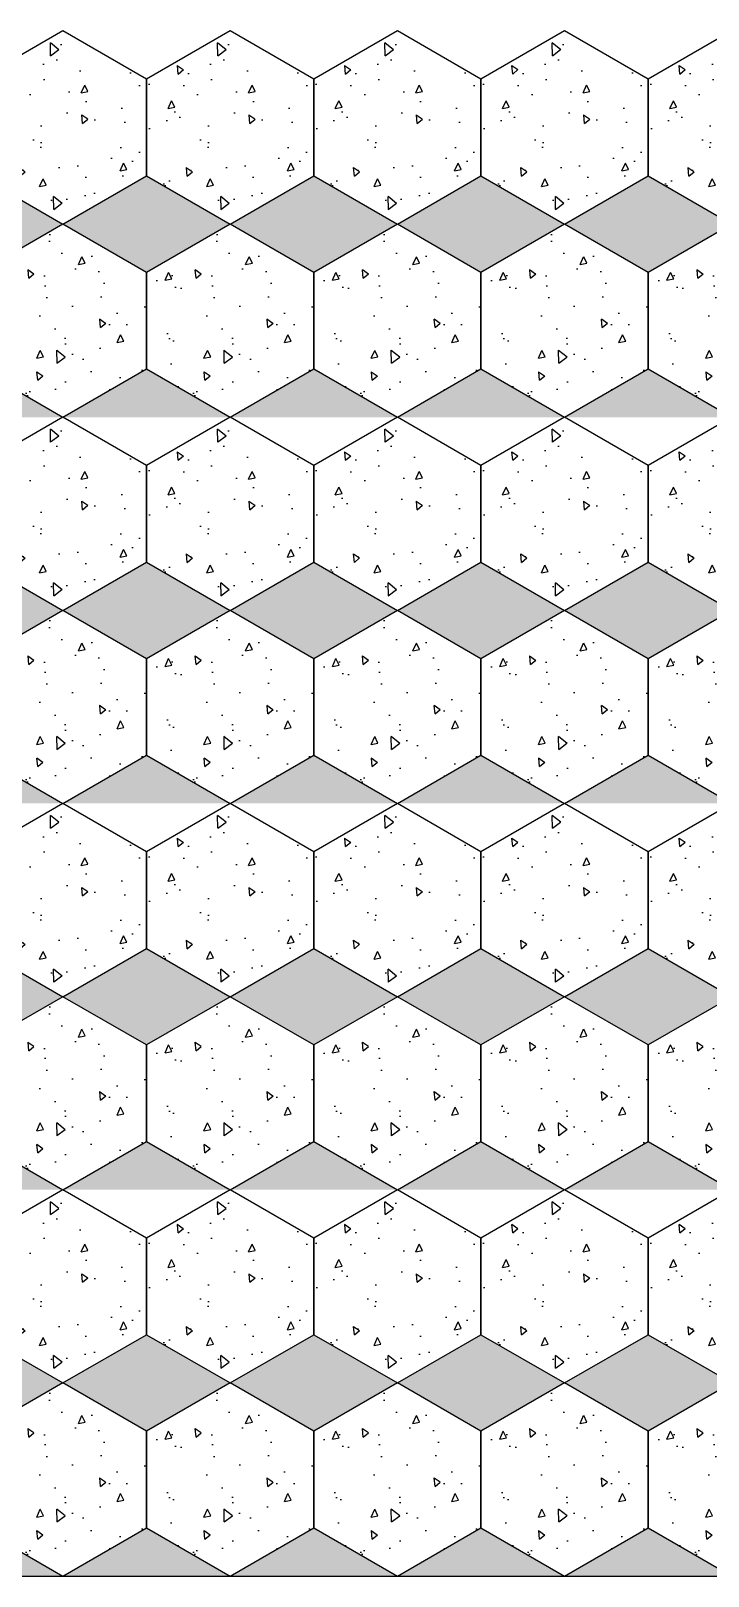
# Model space of a CAD drawing. Header units: millimetres. Extents: x 86441 to 190201, y 16532 to 98188.
# Drawn here: x 89088 to 89844, y 91380 to 93103 of the extents above; entities that cross this region are included whole.
import ezdxf

# ---------------------------------------------------------------- set-up
doc = ezdxf.new("R2010")
doc.units = ezdxf.units.MM
doc.header["$LTSCALE"] = 0.1

msp = doc.modelspace()

# ---------------------------------------------------------------- hatches: boundary and pattern name
at = {"true_color": 0xa19859, "transparency": 33554687}
h = msp.add_hatch(dxfattribs=at)
h.set_pattern_fill('AR-CONC', color=55, scale=0.5, angle=45)
h.set_pattern_definition([(95, (746.27, 73824.57), (70.047325, 58.77669), [9.525, -104.775]), (40, (746.27, 73824.57), (-80.00923, 55.08836), [7.62, -83.82029]), (145.45144, (752.11, 73829.47), (-9.9619, 113.86505), [8.095, -89.04512]), (91.1842, (728.31, 73842.53), (110.70512, 80.9767), [14.2875, -157.1625]), (141.63556, (737.54, 73849.28), (-3.5433, 171.41338), [12.14251, -133.5678]), (36.18415, (728.31, 73842.53), (-3.5433, 171.41338), [11.42998, -125.72987]), (66, (741.78, 73847.024), (89.75999, 17.447575), [9.525, -104.775]), (11, (741.78, 73847.02), (-43.26996, 86.9706), [7.62, -83.82]), (116.45145, (749.26, 73848.48), (46.49003, 104.41817), [8.095, -89.04497]), (82.5, (746.27, 73824.574), (-28.802735, 30.986707), [0, -82.804, 0, -85.09, 0, -84.1375]), (52.5, (746.27, 73824.574), (-11.794864, 59.0435), [0, -48.514, 0, -80.899, 0, -32.0675]), (12.5, (726.244, 73804.548), (49.963932, 45.913098), [0, -31.75, 0, -99.06, 0, -131.445]), (2.5, (717.264, 73795.57), (43.381952, 61.361196), [0, -41.275, 0, -65.786, 0, -93.345])])
h.paths.add_polyline_path([(89030.4, 92726), (89123.7, 92672.1), (89217, 92726), (89217, 92833.7), (89123.7, 92887.6), (89030.4, 92833.7)])
h.paths.add_polyline_path([(89123.7, 92887.6), (89217, 92941.4), (89217, 93049.1), (89123.7, 93103), (89030.4, 93049.1), (89030.4, 92941.4)])
h = msp.add_hatch(dxfattribs=at)
h.set_pattern_fill('AR-CONC', color=55, scale=0.5, angle=45)
h.set_pattern_definition([(95, (932.84, 73824.57), (70.047325, 58.77669), [9.525, -104.775]), (40, (932.84, 73824.57), (-80.00923, 55.08836), [7.62, -83.82029]), (145.45144, (938.675, 73829.47), (-9.9619, 113.86505), [8.095, -89.04512]), (91.1842, (914.88, 73842.53), (110.70512, 80.9767), [14.2875, -157.1625]), (141.63556, (924.1, 73849.28), (-3.5433, 171.41338), [12.14251, -133.5678]), (36.18415, (914.88, 73842.53), (-3.5433, 171.41338), [11.42998, -125.72987]), (66, (928.35, 73847.024), (89.75999, 17.447575), [9.525, -104.775]), (11, (928.35, 73847.02), (-43.26996, 86.9706), [7.62, -83.82]), (116.45145, (935.83, 73848.48), (46.49003, 104.41817), [8.095, -89.04497]), (82.5, (932.838, 73824.574), (-28.802735, 30.986707), [0, -82.804, 0, -85.09, 0, -84.1375]), (52.5, (932.84, 73824.574), (-11.794864, 59.0435), [0, -48.514, 0, -80.899, 0, -32.0675]), (12.5, (912.812, 73804.548), (49.963932, 45.913098), [0, -31.75, 0, -99.06, 0, -131.445]), (2.5, (903.83, 73795.57), (43.381952, 61.361196), [0, -41.275, 0, -65.786, 0, -93.345])])
h.paths.add_polyline_path([(89217, 92726), (89310.3, 92672.1), (89403.6, 92726), (89403.6, 92833.7), (89310.3, 92887.6), (89217, 92833.7)])
h.paths.add_polyline_path([(89217, 92941.4), (89310.3, 92887.6), (89403.6, 92941.4), (89403.6, 93049.1), (89310.3, 93103), (89217, 93049.1)])
h = msp.add_hatch(dxfattribs=at)
h.set_pattern_fill('AR-CONC', color=55, scale=0.5, angle=45)
h.set_pattern_definition([(95, (1119.405, 73824.57), (70.047325, 58.77669), [9.525, -104.775]), (40, (1119.41, 73824.57), (-80.00923, 55.08836), [7.62, -83.82029]), (145.45144, (1125.24, 73829.47), (-9.9619, 113.86505), [8.095, -89.04512]), (91.1842, (1101.44, 73842.53), (110.70512, 80.9767), [14.2875, -157.1625]), (141.63556, (1110.67, 73849.28), (-3.5433, 171.41338), [12.14251, -133.5678]), (36.18415, (1101.44, 73842.53), (-3.5433, 171.41338), [11.42998, -125.72987]), (66, (1114.915, 73847.024), (89.75999, 17.447575), [9.525, -104.775]), (11, (1114.915, 73847.02), (-43.26996, 86.9706), [7.62, -83.82]), (116.45145, (1122.395, 73848.48), (46.49003, 104.41817), [8.095, -89.04497]), (82.5, (1119.405, 73824.574), (-28.802735, 30.986707), [0, -82.804, 0, -85.09, 0, -84.1375]), (52.5, (1119.405, 73824.574), (-11.794864, 59.0435), [0, -48.514, 0, -80.899, 0, -32.0675]), (12.5, (1099.38, 73804.548), (49.963932, 45.913098), [0, -31.75, 0, -99.06, 0, -131.445]), (2.5, (1090.4, 73795.57), (43.381952, 61.361196), [0, -41.275, 0, -65.786, 0, -93.345])])
h.paths.add_polyline_path([(89403.6, 92726), (89496.9, 92672.1), (89590.1, 92726), (89590.1, 92833.7), (89496.9, 92887.6), (89403.6, 92833.7)])
h.paths.add_polyline_path([(89496.9, 92887.6), (89590.1, 92941.4), (89590.1, 93049.1), (89496.9, 93103), (89403.6, 93049.1), (89403.6, 92941.4)])
h = msp.add_hatch(dxfattribs=at)
h.set_pattern_fill('AR-CONC', color=55, scale=0.5, angle=45)
h.set_pattern_definition([(95, (1305.97, 73824.57), (70.047325, 58.77669), [9.525, -104.775]), (40, (1305.97, 73824.57), (-80.00923, 55.08836), [7.62, -83.82029]), (145.45144, (1311.81, 73829.47), (-9.9619, 113.86505), [8.095, -89.04512]), (91.1842, (1288.01, 73842.53), (110.70512, 80.9767), [14.2875, -157.1625]), (141.63556, (1297.24, 73849.28), (-3.5433, 171.41338), [12.14251, -133.5678]), (36.18415, (1288.01, 73842.53), (-3.5433, 171.41338), [11.42998, -125.72987]), (66, (1301.48, 73847.024), (89.75999, 17.447575), [9.525, -104.775]), (11, (1301.48, 73847.02), (-43.26996, 86.9706), [7.62, -83.82]), (116.45145, (1308.96, 73848.48), (46.49003, 104.41817), [8.095, -89.04497]), (82.5, (1305.973, 73824.574), (-28.802735, 30.986707), [0, -82.804, 0, -85.09, 0, -84.1375]), (52.5, (1305.973, 73824.574), (-11.794864, 59.0435), [0, -48.514, 0, -80.899, 0, -32.0675]), (12.5, (1285.947, 73804.548), (49.963932, 45.913098), [0, -31.75, 0, -99.06, 0, -131.445]), (2.5, (1276.967, 73795.57), (43.381952, 61.361196), [0, -41.275, 0, -65.786, 0, -93.345])])
h.paths.add_polyline_path([(89590.1, 92726), (89683.4, 92672.1), (89776.7, 92726), (89776.7, 92833.7), (89683.4, 92887.6), (89590.1, 92833.7)])
h.paths.add_polyline_path([(89590.1, 92941.4), (89683.4, 92887.6), (89776.7, 92941.4), (89776.7, 93049.1), (89683.4, 93103), (89590.1, 93049.1)])
h = msp.add_hatch(dxfattribs=at)
h.set_pattern_fill('AR-CONC', color=55, scale=0.5, angle=45)
h.set_pattern_definition([(95, (1492.54, 73824.57), (70.047325, 58.77669), [9.525, -104.775]), (40, (1492.54, 73824.57), (-80.00923, 55.08836), [7.62, -83.82029]), (145.45144, (1498.38, 73829.47), (-9.9619, 113.86505), [8.095, -89.04512]), (91.1842, (1474.58, 73842.53), (110.70512, 80.9767), [14.2875, -157.1625]), (141.63556, (1483.8, 73849.28), (-3.5433, 171.41338), [12.14251, -133.5678]), (36.18415, (1474.58, 73842.53), (-3.5433, 171.41338), [11.42998, -125.72987]), (66, (1488.05, 73847.024), (89.75999, 17.447575), [9.525, -104.775]), (11, (1488.05, 73847.02), (-43.26996, 86.9706), [7.62, -83.82]), (116.45145, (1495.53, 73848.48), (46.49003, 104.41817), [8.095, -89.04497]), (82.5, (1492.54, 73824.574), (-28.802735, 30.986707), [0, -82.804, 0, -85.09, 0, -84.1375]), (52.5, (1492.54, 73824.574), (-11.794864, 59.0435), [0, -48.514, 0, -80.899, 0, -32.0675]), (12.5, (1472.514, 73804.548), (49.963932, 45.913098), [0, -31.75, 0, -99.06, 0, -131.445]), (2.5, (1463.534, 73795.57), (43.381952, 61.361196), [0, -41.275, 0, -65.786, 0, -93.345])])
h.paths.add_polyline_path([(89776.7, 92726), (89870, 92672.1), (89963.3, 92726), (89963.3, 92833.7), (89870, 92887.6), (89776.7, 92833.7)])
h.paths.add_polyline_path([(89870, 92887.6), (89963.3, 92941.4), (89963.3, 93049.1), (89870, 93103), (89776.7, 93049.1), (89776.7, 92941.4)])
at = {"true_color": 0xffffff, "transparency": 33554687}
h = msp.add_hatch(color=7, dxfattribs=at)
h.dxf.hatch_style = 1
h.set_gradient(color1=(114, 89, 52), color2=(161, 152, 89))
h.paths.add_polyline_path([(89030.4, 92941.4), (88937.2, 92887.6), (89030.4, 92833.7), (89123.7, 92887.6)])
h.paths.add_polyline_path([(89030.4, 92726), (88937.2, 92672.1), (89123.7, 92672.1)])
h = msp.add_hatch(color=7, dxfattribs=at)
h.dxf.hatch_style = 1
h.set_gradient(color1=(114, 89, 52), color2=(161, 152, 89))
h.paths.add_polyline_path([(89310.3, 92887.6), (89217, 92941.4), (89123.7, 92887.6), (89217, 92833.7)])
h.paths.add_polyline_path([(89217, 92726), (89123.7, 92672.1), (89310.3, 92672.1)])
h = msp.add_hatch(color=7, dxfattribs=at)
h.dxf.hatch_style = 1
h.set_gradient(color1=(114, 89, 52), color2=(161, 152, 89))
h.paths.add_polyline_path([(89403.6, 92941.4), (89310.3, 92887.6), (89403.6, 92833.7), (89496.9, 92887.6)])
h.paths.add_polyline_path([(89403.6, 92726), (89310.3, 92672.1), (89496.9, 92672.1)])
h = msp.add_hatch(color=7, dxfattribs=at)
h.dxf.hatch_style = 1
h.set_gradient(color1=(114, 89, 52), color2=(161, 152, 89))
h.paths.add_polyline_path([(89683.4, 92887.6), (89590.1, 92941.4), (89496.9, 92887.6), (89590.1, 92833.7)])
h.paths.add_polyline_path([(89590.1, 92726), (89496.9, 92672.1), (89683.4, 92672.1)])
h = msp.add_hatch(color=7, dxfattribs=at)
h.dxf.hatch_style = 1
h.set_gradient(color1=(114, 89, 52), color2=(161, 152, 89))
h.paths.add_polyline_path([(89776.7, 92941.4), (89683.4, 92887.6), (89776.7, 92833.7), (89870, 92887.6)])
h.paths.add_polyline_path([(89776.7, 92726), (89683.4, 92672.1), (89870, 92672.1)])
at = {"true_color": 0xa19859, "transparency": 33554687}
h = msp.add_hatch(dxfattribs=at)
h.set_pattern_fill('AR-CONC', color=55, scale=0.5, angle=45)
h.set_pattern_definition([(95, (746.27, 73393.714), (70.047325, 58.77669), [9.525, -104.775]), (40, (746.27, 73393.71), (-80.00923, 55.08836), [7.62, -83.82029]), (145.45144, (752.11, 73398.61), (-9.9619, 113.86505), [8.095, -89.04512]), (91.1842, (728.31, 73411.67), (110.70512, 80.9767), [14.2875, -157.1625]), (141.63556, (737.54, 73418.42), (-3.5433, 171.41338), [12.14251, -133.5678]), (36.18415, (728.31, 73411.67), (-3.5433, 171.41338), [11.42998, -125.72987]), (66, (741.78, 73416.165), (89.75999, 17.447575), [9.525, -104.775]), (11, (741.78, 73416.165), (-43.26996, 86.9706), [7.62, -83.82]), (116.45145, (749.26, 73417.62), (46.49003, 104.41817), [8.095, -89.04497]), (82.5, (746.27, 73393.714), (-28.802735, 30.986707), [0, -82.804, 0, -85.09, 0, -84.1375]), (52.5, (746.27, 73393.714), (-11.794864, 59.0435), [0, -48.514, 0, -80.899, 0, -32.0675]), (12.5, (726.244, 73373.69), (49.963932, 45.913098), [0, -31.75, 0, -99.06, 0, -131.445]), (2.5, (717.264, 73364.71), (43.381952, 61.361196), [0, -41.275, 0, -65.786, 0, -93.345])])
h.paths.add_polyline_path([(89030.4, 92295.1), (89123.7, 92241.3), (89217, 92295.1), (89217, 92402.8), (89123.7, 92456.7), (89030.4, 92402.8)])
h.paths.add_polyline_path([(89030.4, 92510.6), (89123.7, 92456.7), (89217, 92510.6), (89217, 92618.3), (89123.7, 92672.1), (89030.4, 92618.3)])
h = msp.add_hatch(dxfattribs=at)
h.set_pattern_fill('AR-CONC', color=55, scale=0.5, angle=45)
h.set_pattern_definition([(95, (932.84, 73393.714), (70.047325, 58.77669), [9.525, -104.775]), (40, (932.84, 73393.71), (-80.00923, 55.08836), [7.62, -83.82029]), (145.45144, (938.675, 73398.61), (-9.9619, 113.86505), [8.095, -89.04512]), (91.1842, (914.88, 73411.67), (110.70512, 80.9767), [14.2875, -157.1625]), (141.63556, (924.1, 73418.42), (-3.5433, 171.41338), [12.14251, -133.5678]), (36.18415, (914.88, 73411.67), (-3.5433, 171.41338), [11.42998, -125.72987]), (66, (928.35, 73416.165), (89.75999, 17.447575), [9.525, -104.775]), (11, (928.35, 73416.165), (-43.26996, 86.9706), [7.62, -83.82]), (116.45145, (935.83, 73417.62), (46.49003, 104.41817), [8.095, -89.04497]), (82.5, (932.838, 73393.714), (-28.802735, 30.986707), [0, -82.804, 0, -85.09, 0, -84.1375]), (52.5, (932.84, 73393.714), (-11.794864, 59.0435), [0, -48.514, 0, -80.899, 0, -32.0675]), (12.5, (912.812, 73373.69), (49.963932, 45.913098), [0, -31.75, 0, -99.06, 0, -131.445]), (2.5, (903.83, 73364.71), (43.381952, 61.361196), [0, -41.275, 0, -65.786, 0, -93.345])])
h.paths.add_polyline_path([(89217, 92295.1), (89310.3, 92241.3), (89403.6, 92295.1), (89403.6, 92402.8), (89310.3, 92456.7), (89217, 92402.8)])
h.paths.add_polyline_path([(89217, 92510.6), (89310.3, 92456.7), (89403.6, 92510.6), (89403.6, 92618.3), (89310.3, 92672.1), (89217, 92618.3)])
h = msp.add_hatch(dxfattribs=at)
h.set_pattern_fill('AR-CONC', color=55, scale=0.5, angle=45)
h.set_pattern_definition([(95, (1119.405, 73393.714), (70.047325, 58.77669), [9.525, -104.775]), (40, (1119.41, 73393.71), (-80.00923, 55.08836), [7.62, -83.82029]), (145.45144, (1125.24, 73398.61), (-9.9619, 113.86505), [8.095, -89.04512]), (91.1842, (1101.44, 73411.67), (110.70512, 80.9767), [14.2875, -157.1625]), (141.63556, (1110.67, 73418.42), (-3.5433, 171.41338), [12.14251, -133.5678]), (36.18415, (1101.44, 73411.67), (-3.5433, 171.41338), [11.42998, -125.72987]), (66, (1114.915, 73416.165), (89.75999, 17.447575), [9.525, -104.775]), (11, (1114.915, 73416.165), (-43.26996, 86.9706), [7.62, -83.82]), (116.45145, (1122.395, 73417.62), (46.49003, 104.41817), [8.095, -89.04497]), (82.5, (1119.405, 73393.714), (-28.802735, 30.986707), [0, -82.804, 0, -85.09, 0, -84.1375]), (52.5, (1119.405, 73393.714), (-11.794864, 59.0435), [0, -48.514, 0, -80.899, 0, -32.0675]), (12.5, (1099.38, 73373.69), (49.963932, 45.913098), [0, -31.75, 0, -99.06, 0, -131.445]), (2.5, (1090.4, 73364.71), (43.381952, 61.361196), [0, -41.275, 0, -65.786, 0, -93.345])])
h.paths.add_polyline_path([(89403.6, 92295.1), (89496.9, 92241.3), (89590.1, 92295.1), (89590.1, 92402.8), (89496.9, 92456.7), (89403.6, 92402.8)])
h.paths.add_polyline_path([(89403.6, 92510.6), (89496.9, 92456.7), (89590.1, 92510.6), (89590.1, 92618.3), (89496.9, 92672.1), (89403.6, 92618.3)])
h = msp.add_hatch(dxfattribs=at)
h.set_pattern_fill('AR-CONC', color=55, scale=0.5, angle=45)
h.set_pattern_definition([(95, (1305.97, 73393.714), (70.047325, 58.77669), [9.525, -104.775]), (40, (1305.97, 73393.71), (-80.00923, 55.08836), [7.62, -83.82029]), (145.45144, (1311.81, 73398.61), (-9.9619, 113.86505), [8.095, -89.04512]), (91.1842, (1288.01, 73411.67), (110.70512, 80.9767), [14.2875, -157.1625]), (141.63556, (1297.24, 73418.42), (-3.5433, 171.41338), [12.14251, -133.5678]), (36.18415, (1288.01, 73411.67), (-3.5433, 171.41338), [11.42998, -125.72987]), (66, (1301.48, 73416.165), (89.75999, 17.447575), [9.525, -104.775]), (11, (1301.48, 73416.165), (-43.26996, 86.9706), [7.62, -83.82]), (116.45145, (1308.96, 73417.62), (46.49003, 104.41817), [8.095, -89.04497]), (82.5, (1305.973, 73393.714), (-28.802735, 30.986707), [0, -82.804, 0, -85.09, 0, -84.1375]), (52.5, (1305.973, 73393.714), (-11.794864, 59.0435), [0, -48.514, 0, -80.899, 0, -32.0675]), (12.5, (1285.947, 73373.69), (49.963932, 45.913098), [0, -31.75, 0, -99.06, 0, -131.445]), (2.5, (1276.967, 73364.71), (43.381952, 61.361196), [0, -41.275, 0, -65.786, 0, -93.345])])
h.paths.add_polyline_path([(89590.1, 92295.1), (89683.4, 92241.3), (89776.7, 92295.1), (89776.7, 92402.8), (89683.4, 92456.7), (89590.1, 92402.8)])
h.paths.add_polyline_path([(89590.1, 92510.6), (89683.4, 92456.7), (89776.7, 92510.6), (89776.7, 92618.3), (89683.4, 92672.1), (89590.1, 92618.3)])
h = msp.add_hatch(dxfattribs=at)
h.set_pattern_fill('AR-CONC', color=55, scale=0.5, angle=45)
h.set_pattern_definition([(95, (1492.54, 73393.714), (70.047325, 58.77669), [9.525, -104.775]), (40, (1492.54, 73393.71), (-80.00923, 55.08836), [7.62, -83.82029]), (145.45144, (1498.38, 73398.61), (-9.9619, 113.86505), [8.095, -89.04512]), (91.1842, (1474.58, 73411.67), (110.70512, 80.9767), [14.2875, -157.1625]), (141.63556, (1483.8, 73418.42), (-3.5433, 171.41338), [12.14251, -133.5678]), (36.18415, (1474.58, 73411.67), (-3.5433, 171.41338), [11.42998, -125.72987]), (66, (1488.05, 73416.165), (89.75999, 17.447575), [9.525, -104.775]), (11, (1488.05, 73416.165), (-43.26996, 86.9706), [7.62, -83.82]), (116.45145, (1495.53, 73417.62), (46.49003, 104.41817), [8.095, -89.04497]), (82.5, (1492.54, 73393.714), (-28.802735, 30.986707), [0, -82.804, 0, -85.09, 0, -84.1375]), (52.5, (1492.54, 73393.714), (-11.794864, 59.0435), [0, -48.514, 0, -80.899, 0, -32.0675]), (12.5, (1472.514, 73373.69), (49.963932, 45.913098), [0, -31.75, 0, -99.06, 0, -131.445]), (2.5, (1463.534, 73364.71), (43.381952, 61.361196), [0, -41.275, 0, -65.786, 0, -93.345])])
h.paths.add_polyline_path([(89776.7, 92295.1), (89870, 92241.3), (89963.3, 92295.1), (89963.3, 92402.8), (89870, 92456.7), (89776.7, 92402.8)])
h.paths.add_polyline_path([(89776.7, 92510.6), (89870, 92456.7), (89963.3, 92510.6), (89963.3, 92618.3), (89870, 92672.1), (89776.7, 92618.3)])
at = {"true_color": 0xffffff, "transparency": 33554687}
h = msp.add_hatch(color=7, dxfattribs=at)
h.dxf.hatch_style = 1
h.set_gradient(color1=(114, 89, 52), color2=(161, 152, 89))
h.paths.add_polyline_path([(89030.4, 92510.6), (88937.2, 92456.7), (89030.4, 92402.8), (89123.7, 92456.7)])
h.paths.add_polyline_path([(89030.4, 92295.1), (88937.2, 92241.3), (89123.7, 92241.3)])
h = msp.add_hatch(color=7, dxfattribs=at)
h.dxf.hatch_style = 1
h.set_gradient(color1=(114, 89, 52), color2=(161, 152, 89))
h.paths.add_polyline_path([(89310.3, 92456.7), (89217, 92510.6), (89123.7, 92456.7), (89217, 92402.8)])
h.paths.add_polyline_path([(89217, 92295.1), (89123.7, 92241.3), (89310.3, 92241.3)])
h = msp.add_hatch(color=7, dxfattribs=at)
h.dxf.hatch_style = 1
h.set_gradient(color1=(114, 89, 52), color2=(161, 152, 89))
h.paths.add_polyline_path([(89403.6, 92510.6), (89310.3, 92456.7), (89403.6, 92402.8), (89496.9, 92456.7)])
h.paths.add_polyline_path([(89403.6, 92295.1), (89310.3, 92241.3), (89496.9, 92241.3)])
h = msp.add_hatch(color=7, dxfattribs=at)
h.dxf.hatch_style = 1
h.set_gradient(color1=(114, 89, 52), color2=(161, 152, 89))
h.paths.add_polyline_path([(89683.4, 92456.7), (89590.1, 92510.6), (89496.9, 92456.7), (89590.1, 92402.8)])
h.paths.add_polyline_path([(89590.1, 92295.1), (89496.9, 92241.3), (89683.4, 92241.3)])
h = msp.add_hatch(color=7, dxfattribs=at)
h.dxf.hatch_style = 1
h.set_gradient(color1=(114, 89, 52), color2=(161, 152, 89))
h.paths.add_polyline_path([(89776.7, 92510.6), (89683.4, 92456.7), (89776.7, 92402.8), (89870, 92456.7)])
h.paths.add_polyline_path([(89776.7, 92295.1), (89683.4, 92241.3), (89870, 92241.3)])
at = {"true_color": 0xa19859, "transparency": 33554687}
h = msp.add_hatch(dxfattribs=at)
h.set_pattern_fill('AR-CONC', color=55, scale=0.5, angle=45)
h.set_pattern_definition([(95, (746.27, 72962.855), (70.047325, 58.77669), [9.525, -104.775]), (40, (746.27, 72962.855), (-80.00923, 55.08836), [7.62, -83.82029]), (145.45144, (752.11, 72967.75), (-9.9619, 113.86505), [8.095, -89.04512]), (91.1842, (728.31, 72980.82), (110.70512, 80.9767), [14.2875, -157.1625]), (141.63556, (737.54, 72987.56), (-3.5433, 171.41338), [12.14251, -133.5678]), (36.18415, (728.31, 72980.82), (-3.5433, 171.41338), [11.42998, -125.72987]), (66, (741.78, 72985.306), (89.75999, 17.447575), [9.525, -104.775]), (11, (741.78, 72985.31), (-43.26996, 86.9706), [7.62, -83.82]), (116.45145, (749.26, 72986.76), (46.49003, 104.41817), [8.095, -89.04497]), (82.5, (746.27, 72962.855), (-28.802735, 30.986707), [0, -82.804, 0, -85.09, 0, -84.1375]), (52.5, (746.27, 72962.855), (-11.794864, 59.0435), [0, -48.514, 0, -80.899, 0, -32.0675]), (12.5, (726.244, 72942.83), (49.963932, 45.913098), [0, -31.75, 0, -99.06, 0, -131.445]), (2.5, (717.264, 72933.85), (43.381952, 61.361196), [0, -41.275, 0, -65.786, 0, -93.345])])
h.paths.add_polyline_path([(89030.4, 91864.3), (89123.7, 91810.4), (89217, 91864.3), (89217, 91972), (89123.7, 92025.8), (89030.4, 91972)])
h.paths.add_polyline_path([(89030.4, 92079.7), (89123.7, 92025.8), (89217, 92079.7), (89217, 92187.4), (89123.7, 92241.3), (89030.4, 92187.4)])
h = msp.add_hatch(dxfattribs=at)
h.set_pattern_fill('AR-CONC', color=55, scale=0.5, angle=45)
h.set_pattern_definition([(95, (932.84, 72962.855), (70.047325, 58.77669), [9.525, -104.775]), (40, (932.84, 72962.855), (-80.00923, 55.08836), [7.62, -83.82029]), (145.45144, (938.675, 72967.75), (-9.9619, 113.86505), [8.095, -89.04512]), (91.1842, (914.88, 72980.82), (110.70512, 80.9767), [14.2875, -157.1625]), (141.63556, (924.1, 72987.56), (-3.5433, 171.41338), [12.14251, -133.5678]), (36.18415, (914.88, 72980.82), (-3.5433, 171.41338), [11.42998, -125.72987]), (66, (928.35, 72985.306), (89.75999, 17.447575), [9.525, -104.775]), (11, (928.35, 72985.31), (-43.26996, 86.9706), [7.62, -83.82]), (116.45145, (935.83, 72986.76), (46.49003, 104.41817), [8.095, -89.04497]), (82.5, (932.838, 72962.855), (-28.802735, 30.986707), [0, -82.804, 0, -85.09, 0, -84.1375]), (52.5, (932.84, 72962.855), (-11.794864, 59.0435), [0, -48.514, 0, -80.899, 0, -32.0675]), (12.5, (912.812, 72942.83), (49.963932, 45.913098), [0, -31.75, 0, -99.06, 0, -131.445]), (2.5, (903.83, 72933.85), (43.381952, 61.361196), [0, -41.275, 0, -65.786, 0, -93.345])])
h.paths.add_polyline_path([(89217, 91864.3), (89310.3, 91810.4), (89403.6, 91864.3), (89403.6, 91972), (89310.3, 92025.8), (89217, 91972)])
h.paths.add_polyline_path([(89217, 92079.7), (89310.3, 92025.8), (89403.6, 92079.7), (89403.6, 92187.4), (89310.3, 92241.3), (89217, 92187.4)])
h = msp.add_hatch(dxfattribs=at)
h.set_pattern_fill('AR-CONC', color=55, scale=0.5, angle=45)
h.set_pattern_definition([(95, (1119.405, 72962.855), (70.047325, 58.77669), [9.525, -104.775]), (40, (1119.41, 72962.855), (-80.00923, 55.08836), [7.62, -83.82029]), (145.45144, (1125.24, 72967.75), (-9.9619, 113.86505), [8.095, -89.04512]), (91.1842, (1101.44, 72980.82), (110.70512, 80.9767), [14.2875, -157.1625]), (141.63556, (1110.67, 72987.56), (-3.5433, 171.41338), [12.14251, -133.5678]), (36.18415, (1101.44, 72980.82), (-3.5433, 171.41338), [11.42998, -125.72987]), (66, (1114.915, 72985.306), (89.75999, 17.447575), [9.525, -104.775]), (11, (1114.915, 72985.31), (-43.26996, 86.9706), [7.62, -83.82]), (116.45145, (1122.395, 72986.76), (46.49003, 104.41817), [8.095, -89.04497]), (82.5, (1119.405, 72962.855), (-28.802735, 30.986707), [0, -82.804, 0, -85.09, 0, -84.1375]), (52.5, (1119.405, 72962.855), (-11.794864, 59.0435), [0, -48.514, 0, -80.899, 0, -32.0675]), (12.5, (1099.38, 72942.83), (49.963932, 45.913098), [0, -31.75, 0, -99.06, 0, -131.445]), (2.5, (1090.4, 72933.85), (43.381952, 61.361196), [0, -41.275, 0, -65.786, 0, -93.345])])
h.paths.add_polyline_path([(89403.6, 91864.3), (89496.9, 91810.4), (89590.1, 91864.3), (89590.1, 91972), (89496.9, 92025.8), (89403.6, 91972)])
h.paths.add_polyline_path([(89403.6, 92079.7), (89496.9, 92025.8), (89590.1, 92079.7), (89590.1, 92187.4), (89496.9, 92241.3), (89403.6, 92187.4)])
h = msp.add_hatch(dxfattribs=at)
h.set_pattern_fill('AR-CONC', color=55, scale=0.5, angle=45)
h.set_pattern_definition([(95, (1305.97, 72962.855), (70.047325, 58.77669), [9.525, -104.775]), (40, (1305.97, 72962.855), (-80.00923, 55.08836), [7.62, -83.82029]), (145.45144, (1311.81, 72967.75), (-9.9619, 113.86505), [8.095, -89.04512]), (91.1842, (1288.01, 72980.82), (110.70512, 80.9767), [14.2875, -157.1625]), (141.63556, (1297.24, 72987.56), (-3.5433, 171.41338), [12.14251, -133.5678]), (36.18415, (1288.01, 72980.82), (-3.5433, 171.41338), [11.42998, -125.72987]), (66, (1301.48, 72985.306), (89.75999, 17.447575), [9.525, -104.775]), (11, (1301.48, 72985.31), (-43.26996, 86.9706), [7.62, -83.82]), (116.45145, (1308.96, 72986.76), (46.49003, 104.41817), [8.095, -89.04497]), (82.5, (1305.973, 72962.855), (-28.802735, 30.986707), [0, -82.804, 0, -85.09, 0, -84.1375]), (52.5, (1305.973, 72962.855), (-11.794864, 59.0435), [0, -48.514, 0, -80.899, 0, -32.0675]), (12.5, (1285.947, 72942.83), (49.963932, 45.913098), [0, -31.75, 0, -99.06, 0, -131.445]), (2.5, (1276.967, 72933.85), (43.381952, 61.361196), [0, -41.275, 0, -65.786, 0, -93.345])])
h.paths.add_polyline_path([(89590.1, 91864.3), (89683.4, 91810.4), (89776.7, 91864.3), (89776.7, 91972), (89683.4, 92025.8), (89590.1, 91972)])
h.paths.add_polyline_path([(89590.1, 92079.7), (89683.4, 92025.8), (89776.7, 92079.7), (89776.7, 92187.4), (89683.4, 92241.3), (89590.1, 92187.4)])
h = msp.add_hatch(dxfattribs=at)
h.set_pattern_fill('AR-CONC', color=55, scale=0.5, angle=45)
h.set_pattern_definition([(95, (1492.54, 72962.855), (70.047325, 58.77669), [9.525, -104.775]), (40, (1492.54, 72962.855), (-80.00923, 55.08836), [7.62, -83.82029]), (145.45144, (1498.38, 72967.75), (-9.9619, 113.86505), [8.095, -89.04512]), (91.1842, (1474.58, 72980.82), (110.70512, 80.9767), [14.2875, -157.1625]), (141.63556, (1483.8, 72987.56), (-3.5433, 171.41338), [12.14251, -133.5678]), (36.18415, (1474.58, 72980.82), (-3.5433, 171.41338), [11.42998, -125.72987]), (66, (1488.05, 72985.306), (89.75999, 17.447575), [9.525, -104.775]), (11, (1488.05, 72985.31), (-43.26996, 86.9706), [7.62, -83.82]), (116.45145, (1495.53, 72986.76), (46.49003, 104.41817), [8.095, -89.04497]), (82.5, (1492.54, 72962.855), (-28.802735, 30.986707), [0, -82.804, 0, -85.09, 0, -84.1375]), (52.5, (1492.54, 72962.855), (-11.794864, 59.0435), [0, -48.514, 0, -80.899, 0, -32.0675]), (12.5, (1472.514, 72942.83), (49.963932, 45.913098), [0, -31.75, 0, -99.06, 0, -131.445]), (2.5, (1463.534, 72933.85), (43.381952, 61.361196), [0, -41.275, 0, -65.786, 0, -93.345])])
h.paths.add_polyline_path([(89776.7, 91864.3), (89870, 91810.4), (89963.3, 91864.3), (89963.3, 91972), (89870, 92025.8), (89776.7, 91972)])
h.paths.add_polyline_path([(89776.7, 92079.7), (89870, 92025.8), (89963.3, 92079.7), (89963.3, 92187.4), (89870, 92241.3), (89776.7, 92187.4)])
at = {"true_color": 0xffffff, "transparency": 33554687}
h = msp.add_hatch(color=7, dxfattribs=at)
h.dxf.hatch_style = 1
h.set_gradient(color1=(114, 89, 52), color2=(161, 152, 89))
h.paths.add_polyline_path([(89030.4, 92079.7), (88937.2, 92025.8), (89030.4, 91972), (89123.7, 92025.8)])
h.paths.add_polyline_path([(89030.4, 91864.3), (88937.2, 91810.4), (89123.7, 91810.4)])
h = msp.add_hatch(color=7, dxfattribs=at)
h.dxf.hatch_style = 1
h.set_gradient(color1=(114, 89, 52), color2=(161, 152, 89))
h.paths.add_polyline_path([(89310.3, 92025.8), (89217, 92079.7), (89123.7, 92025.8), (89217, 91972)])
h.paths.add_polyline_path([(89217, 91864.3), (89123.7, 91810.4), (89310.3, 91810.4)])
h = msp.add_hatch(color=7, dxfattribs=at)
h.dxf.hatch_style = 1
h.set_gradient(color1=(114, 89, 52), color2=(161, 152, 89))
h.paths.add_polyline_path([(89403.6, 92079.7), (89310.3, 92025.8), (89403.6, 91972), (89496.9, 92025.8)])
h.paths.add_polyline_path([(89403.6, 91864.3), (89310.3, 91810.4), (89496.9, 91810.4)])
h = msp.add_hatch(color=7, dxfattribs=at)
h.dxf.hatch_style = 1
h.set_gradient(color1=(114, 89, 52), color2=(161, 152, 89))
h.paths.add_polyline_path([(89683.4, 92025.8), (89590.1, 92079.7), (89496.9, 92025.8), (89590.1, 91972)])
h.paths.add_polyline_path([(89590.1, 91864.3), (89496.9, 91810.4), (89683.4, 91810.4)])
h = msp.add_hatch(color=7, dxfattribs=at)
h.dxf.hatch_style = 1
h.set_gradient(color1=(114, 89, 52), color2=(161, 152, 89))
h.paths.add_polyline_path([(89776.7, 92079.7), (89683.4, 92025.8), (89776.7, 91972), (89870, 92025.8)])
h.paths.add_polyline_path([(89776.7, 91864.3), (89683.4, 91810.4), (89870, 91810.4)])
at = {"true_color": 0xa19859, "transparency": 33554687}
h = msp.add_hatch(dxfattribs=at)
h.set_pattern_fill('AR-CONC', color=55, scale=0.5, angle=45)
h.set_pattern_definition([(95, (746.27, 72531.996), (70.047325, 58.77669), [9.525, -104.775]), (40, (746.27, 72532), (-80.00923, 55.08836), [7.62, -83.82029]), (145.45144, (752.11, 72536.89), (-9.9619, 113.86505), [8.095, -89.04512]), (91.1842, (728.31, 72549.96), (110.70512, 80.9767), [14.2875, -157.1625]), (141.63556, (737.54, 72556.7), (-3.5433, 171.41338), [12.14251, -133.5678]), (36.18415, (728.31, 72549.96), (-3.5433, 171.41338), [11.42998, -125.72987]), (66, (741.78, 72554.45), (89.75999, 17.447575), [9.525, -104.775]), (11, (741.78, 72554.45), (-43.26996, 86.9706), [7.62, -83.82]), (116.45145, (749.26, 72555.9), (46.49003, 104.41817), [8.095, -89.04497]), (82.5, (746.27, 72531.996), (-28.802735, 30.986707), [0, -82.804, 0, -85.09, 0, -84.1375]), (52.5, (746.27, 72531.996), (-11.794864, 59.0435), [0, -48.514, 0, -80.899, 0, -32.0675]), (12.5, (726.244, 72511.97), (49.963932, 45.913098), [0, -31.75, 0, -99.06, 0, -131.445]), (2.5, (717.264, 72502.99), (43.381952, 61.361196), [0, -41.275, 0, -65.786, 0, -93.345])])
h.paths.add_polyline_path([(89030.4, 91433.4), (89123.7, 91379.6), (89217, 91433.4), (89217, 91541.1), (89123.7, 91595), (89030.4, 91541.1)])
h.paths.add_polyline_path([(89030.4, 91648.8), (89123.7, 91595), (89217, 91648.8), (89217, 91756.6), (89123.7, 91810.4), (89030.4, 91756.6)])
h = msp.add_hatch(dxfattribs=at)
h.set_pattern_fill('AR-CONC', color=55, scale=0.5, angle=45)
h.set_pattern_definition([(95, (932.84, 72531.996), (70.047325, 58.77669), [9.525, -104.775]), (40, (932.84, 72532), (-80.00923, 55.08836), [7.62, -83.82029]), (145.45144, (938.675, 72536.89), (-9.9619, 113.86505), [8.095, -89.04512]), (91.1842, (914.88, 72549.96), (110.70512, 80.9767), [14.2875, -157.1625]), (141.63556, (924.1, 72556.7), (-3.5433, 171.41338), [12.14251, -133.5678]), (36.18415, (914.88, 72549.96), (-3.5433, 171.41338), [11.42998, -125.72987]), (66, (928.35, 72554.45), (89.75999, 17.447575), [9.525, -104.775]), (11, (928.35, 72554.45), (-43.26996, 86.9706), [7.62, -83.82]), (116.45145, (935.83, 72555.9), (46.49003, 104.41817), [8.095, -89.04497]), (82.5, (932.838, 72531.996), (-28.802735, 30.986707), [0, -82.804, 0, -85.09, 0, -84.1375]), (52.5, (932.84, 72531.996), (-11.794864, 59.0435), [0, -48.514, 0, -80.899, 0, -32.0675]), (12.5, (912.812, 72511.97), (49.963932, 45.913098), [0, -31.75, 0, -99.06, 0, -131.445]), (2.5, (903.83, 72502.99), (43.381952, 61.361196), [0, -41.275, 0, -65.786, 0, -93.345])])
h.paths.add_polyline_path([(89217, 91433.4), (89310.3, 91379.6), (89403.6, 91433.4), (89403.6, 91541.1), (89310.3, 91595), (89217, 91541.1)])
h.paths.add_polyline_path([(89217, 91648.8), (89310.3, 91595), (89403.6, 91648.8), (89403.6, 91756.6), (89310.3, 91810.4), (89217, 91756.6)])
h = msp.add_hatch(dxfattribs=at)
h.set_pattern_fill('AR-CONC', color=55, scale=0.5, angle=45)
h.set_pattern_definition([(95, (1119.405, 72531.996), (70.047325, 58.77669), [9.525, -104.775]), (40, (1119.41, 72532), (-80.00923, 55.08836), [7.62, -83.82029]), (145.45144, (1125.24, 72536.89), (-9.9619, 113.86505), [8.095, -89.04512]), (91.1842, (1101.44, 72549.96), (110.70512, 80.9767), [14.2875, -157.1625]), (141.63556, (1110.67, 72556.7), (-3.5433, 171.41338), [12.14251, -133.5678]), (36.18415, (1101.44, 72549.96), (-3.5433, 171.41338), [11.42998, -125.72987]), (66, (1114.915, 72554.45), (89.75999, 17.447575), [9.525, -104.775]), (11, (1114.915, 72554.45), (-43.26996, 86.9706), [7.62, -83.82]), (116.45145, (1122.395, 72555.9), (46.49003, 104.41817), [8.095, -89.04497]), (82.5, (1119.405, 72531.996), (-28.802735, 30.986707), [0, -82.804, 0, -85.09, 0, -84.1375]), (52.5, (1119.405, 72531.996), (-11.794864, 59.0435), [0, -48.514, 0, -80.899, 0, -32.0675]), (12.5, (1099.38, 72511.97), (49.963932, 45.913098), [0, -31.75, 0, -99.06, 0, -131.445]), (2.5, (1090.4, 72502.99), (43.381952, 61.361196), [0, -41.275, 0, -65.786, 0, -93.345])])
h.paths.add_polyline_path([(89403.6, 91433.4), (89496.9, 91379.6), (89590.1, 91433.4), (89590.1, 91541.1), (89496.9, 91595), (89403.6, 91541.1)])
h.paths.add_polyline_path([(89403.6, 91648.8), (89496.9, 91595), (89590.1, 91648.8), (89590.1, 91756.6), (89496.9, 91810.4), (89403.6, 91756.6)])
h = msp.add_hatch(dxfattribs=at)
h.set_pattern_fill('AR-CONC', color=55, scale=0.5, angle=45)
h.set_pattern_definition([(95, (1305.97, 72531.996), (70.047325, 58.77669), [9.525, -104.775]), (40, (1305.97, 72532), (-80.00923, 55.08836), [7.62, -83.82029]), (145.45144, (1311.81, 72536.89), (-9.9619, 113.86505), [8.095, -89.04512]), (91.1842, (1288.01, 72549.96), (110.70512, 80.9767), [14.2875, -157.1625]), (141.63556, (1297.24, 72556.7), (-3.5433, 171.41338), [12.14251, -133.5678]), (36.18415, (1288.01, 72549.96), (-3.5433, 171.41338), [11.42998, -125.72987]), (66, (1301.48, 72554.45), (89.75999, 17.447575), [9.525, -104.775]), (11, (1301.48, 72554.45), (-43.26996, 86.9706), [7.62, -83.82]), (116.45145, (1308.96, 72555.9), (46.49003, 104.41817), [8.095, -89.04497]), (82.5, (1305.973, 72531.996), (-28.802735, 30.986707), [0, -82.804, 0, -85.09, 0, -84.1375]), (52.5, (1305.973, 72531.996), (-11.794864, 59.0435), [0, -48.514, 0, -80.899, 0, -32.0675]), (12.5, (1285.947, 72511.97), (49.963932, 45.913098), [0, -31.75, 0, -99.06, 0, -131.445]), (2.5, (1276.967, 72502.99), (43.381952, 61.361196), [0, -41.275, 0, -65.786, 0, -93.345])])
h.paths.add_polyline_path([(89590.1, 91433.4), (89683.4, 91379.6), (89776.7, 91433.4), (89776.7, 91541.1), (89683.4, 91595), (89590.1, 91541.1)])
h.paths.add_polyline_path([(89590.1, 91648.8), (89683.4, 91595), (89776.7, 91648.8), (89776.7, 91756.6), (89683.4, 91810.4), (89590.1, 91756.6)])
h = msp.add_hatch(dxfattribs=at)
h.set_pattern_fill('AR-CONC', color=55, scale=0.5, angle=45)
h.set_pattern_definition([(95, (1492.54, 72531.996), (70.047325, 58.77669), [9.525, -104.775]), (40, (1492.54, 72532), (-80.00923, 55.08836), [7.62, -83.82029]), (145.45144, (1498.38, 72536.89), (-9.9619, 113.86505), [8.095, -89.04512]), (91.1842, (1474.58, 72549.96), (110.70512, 80.9767), [14.2875, -157.1625]), (141.63556, (1483.8, 72556.7), (-3.5433, 171.41338), [12.14251, -133.5678]), (36.18415, (1474.58, 72549.96), (-3.5433, 171.41338), [11.42998, -125.72987]), (66, (1488.05, 72554.45), (89.75999, 17.447575), [9.525, -104.775]), (11, (1488.05, 72554.45), (-43.26996, 86.9706), [7.62, -83.82]), (116.45145, (1495.53, 72555.9), (46.49003, 104.41817), [8.095, -89.04497]), (82.5, (1492.54, 72531.996), (-28.802735, 30.986707), [0, -82.804, 0, -85.09, 0, -84.1375]), (52.5, (1492.54, 72531.996), (-11.794864, 59.0435), [0, -48.514, 0, -80.899, 0, -32.0675]), (12.5, (1472.514, 72511.97), (49.963932, 45.913098), [0, -31.75, 0, -99.06, 0, -131.445]), (2.5, (1463.534, 72502.99), (43.381952, 61.361196), [0, -41.275, 0, -65.786, 0, -93.345])])
h.paths.add_polyline_path([(89776.7, 91433.4), (89870, 91379.6), (89963.3, 91433.4), (89963.3, 91541.1), (89870, 91595), (89776.7, 91541.1)])
h.paths.add_polyline_path([(89776.7, 91648.8), (89870, 91595), (89963.3, 91648.8), (89963.3, 91756.6), (89870, 91810.4), (89776.7, 91756.6)])
at = {"true_color": 0xffffff, "transparency": 33554687}
h = msp.add_hatch(color=7, dxfattribs=at)
h.dxf.hatch_style = 1
h.set_gradient(color1=(114, 89, 52), color2=(161, 152, 89))
h.paths.add_polyline_path([(89030.4, 91648.8), (88937.2, 91595), (89030.4, 91541.1), (89123.7, 91595)])
h.paths.add_polyline_path([(89030.4, 91433.4), (88937.2, 91379.6), (89123.7, 91379.6)])
h = msp.add_hatch(color=7, dxfattribs=at)
h.dxf.hatch_style = 1
h.set_gradient(color1=(114, 89, 52), color2=(161, 152, 89))
h.paths.add_polyline_path([(89310.3, 91595), (89217, 91648.8), (89123.7, 91595), (89217, 91541.1)])
h.paths.add_polyline_path([(89217, 91433.4), (89123.7, 91379.6), (89310.3, 91379.6)])
h = msp.add_hatch(color=7, dxfattribs=at)
h.dxf.hatch_style = 1
h.set_gradient(color1=(114, 89, 52), color2=(161, 152, 89))
h.paths.add_polyline_path([(89403.6, 91648.8), (89310.3, 91595), (89403.6, 91541.1), (89496.9, 91595)])
h.paths.add_polyline_path([(89403.6, 91433.4), (89310.3, 91379.6), (89496.9, 91379.6)])
h = msp.add_hatch(color=7, dxfattribs=at)
h.dxf.hatch_style = 1
h.set_gradient(color1=(114, 89, 52), color2=(161, 152, 89))
h.paths.add_polyline_path([(89683.4, 91595), (89590.1, 91648.8), (89496.9, 91595), (89590.1, 91541.1)])
h.paths.add_polyline_path([(89590.1, 91433.4), (89496.9, 91379.6), (89683.4, 91379.6)])
h = msp.add_hatch(color=7, dxfattribs=at)
h.dxf.hatch_style = 1
h.set_gradient(color1=(114, 89, 52), color2=(161, 152, 89))
h.paths.add_polyline_path([(89776.7, 91648.8), (89683.4, 91595), (89776.7, 91541.1), (89870, 91595)])
h.paths.add_polyline_path([(89776.7, 91433.4), (89683.4, 91379.6), (89870, 91379.6)])

# ---------------------------------------------------------------- linework, layer by layer
at = {"color": 4, "lineweight": 18, "transparency": 33554687}
msp.add_line((88097.6, 91379.6), (90897.6, 91379.6), dxfattribs=at)
at = {"color": 67, "true_color": 0x727430, "transparency": 33554687}
for p, q in [((88843.9, 91379.6), (89443.9, 91379.6)), ((89217, 91379.6), (89817, 91379.6)), ((89590.1, 91379.6), (90190.1, 91379.6))]:
    msp.add_line(p, q, dxfattribs=at)
at = {"color": 7, "true_color": 0xffffff, "transparency": 33554687}
for points in [[(89123.7, 93103), (89030.4, 93049.1), (89030.4, 92941.4), (89123.7, 92887.6), (89217, 92941.4), (89217, 93049.1), (89123.7, 93103)], [(89123.7, 93103), (89030.4, 93049.1), (89030.4, 92941.4), (89123.7, 92887.6), (89217, 92941.4), (89217, 93049.1), (89123.7, 93103)], [(89310.3, 93103), (89217, 93049.1), (89217, 92941.4), (89310.3, 92887.6), (89403.6, 92941.4), (89403.6, 93049.1), (89310.3, 93103)], [(89310.3, 93103), (89217, 93049.1), (89217, 92941.4), (89310.3, 92887.6), (89403.6, 92941.4), (89403.6, 93049.1), (89310.3, 93103)], [(89496.9, 93103), (89403.6, 93049.1), (89403.6, 92941.4), (89496.9, 92887.6), (89590.1, 92941.4), (89590.1, 93049.1), (89496.9, 93103)], [(89496.9, 93103), (89403.6, 93049.1), (89403.6, 92941.4), (89496.9, 92887.6), (89590.1, 92941.4), (89590.1, 93049.1), (89496.9, 93103)], [(89683.4, 93103), (89590.1, 93049.1), (89590.1, 92941.4), (89683.4, 92887.6), (89776.7, 92941.4), (89776.7, 93049.1), (89683.4, 93103)], [(89683.4, 93103), (89590.1, 93049.1), (89590.1, 92941.4), (89683.4, 92887.6), (89776.7, 92941.4), (89776.7, 93049.1), (89683.4, 93103)], [(89870, 93103), (89776.7, 93049.1), (89776.7, 92941.4), (89870, 92887.6), (89963.3, 92941.4), (89963.3, 93049.1), (89870, 93103)], [(89870, 93103), (89776.7, 93049.1), (89776.7, 92941.4), (89870, 92887.6), (89963.3, 92941.4), (89963.3, 93049.1), (89870, 93103)], [(89123.7, 92887.6), (89030.4, 92833.7), (89030.4, 92726), (89123.7, 92672.1), (89217, 92726), (89217, 92833.7), (89123.7, 92887.6)], [(89123.7, 92887.6), (89030.4, 92833.7), (89030.4, 92726), (89123.7, 92672.1), (89217, 92726), (89217, 92833.7), (89123.7, 92887.6)], [(89310.3, 92887.6), (89217, 92833.7), (89217, 92726), (89310.3, 92672.1), (89403.6, 92726), (89403.6, 92833.7), (89310.3, 92887.6)], [(89310.3, 92887.6), (89217, 92833.7), (89217, 92726), (89310.3, 92672.1), (89403.6, 92726), (89403.6, 92833.7), (89310.3, 92887.6)], [(89496.9, 92887.6), (89403.6, 92833.7), (89403.6, 92726), (89496.9, 92672.1), (89590.1, 92726), (89590.1, 92833.7), (89496.9, 92887.6)], [(89496.9, 92887.6), (89403.6, 92833.7), (89403.6, 92726), (89496.9, 92672.1), (89590.1, 92726), (89590.1, 92833.7), (89496.9, 92887.6)], [(89683.4, 92887.6), (89590.1, 92833.7), (89590.1, 92726), (89683.4, 92672.1), (89776.7, 92726), (89776.7, 92833.7), (89683.4, 92887.6)], [(89683.4, 92887.6), (89590.1, 92833.7), (89590.1, 92726), (89683.4, 92672.1), (89776.7, 92726), (89776.7, 92833.7), (89683.4, 92887.6)], [(89870, 92887.6), (89776.7, 92833.7), (89776.7, 92726), (89870, 92672.1), (89963.3, 92726), (89963.3, 92833.7), (89870, 92887.6)], [(89870, 92887.6), (89776.7, 92833.7), (89776.7, 92726), (89870, 92672.1), (89963.3, 92726), (89963.3, 92833.7), (89870, 92887.6)], [(89123.7, 92672.1), (89030.4, 92618.3), (89030.4, 92510.6), (89123.7, 92456.7), (89217, 92510.6), (89217, 92618.3), (89123.7, 92672.1)], [(89123.7, 92672.1), (89030.4, 92618.3), (89030.4, 92510.6), (89123.7, 92456.7), (89217, 92510.6), (89217, 92618.3), (89123.7, 92672.1)], [(89310.3, 92672.1), (89217, 92618.3), (89217, 92510.6), (89310.3, 92456.7), (89403.6, 92510.6), (89403.6, 92618.3), (89310.3, 92672.1)], [(89310.3, 92672.1), (89217, 92618.3), (89217, 92510.6), (89310.3, 92456.7), (89403.6, 92510.6), (89403.6, 92618.3), (89310.3, 92672.1)], [(89496.9, 92672.1), (89403.6, 92618.3), (89403.6, 92510.6), (89496.9, 92456.7), (89590.1, 92510.6), (89590.1, 92618.3), (89496.9, 92672.1)], [(89496.9, 92672.1), (89403.6, 92618.3), (89403.6, 92510.6), (89496.9, 92456.7), (89590.1, 92510.6), (89590.1, 92618.3), (89496.9, 92672.1)], [(89683.4, 92672.1), (89590.1, 92618.3), (89590.1, 92510.6), (89683.4, 92456.7), (89776.7, 92510.6), (89776.7, 92618.3), (89683.4, 92672.1)], [(89683.4, 92672.1), (89590.1, 92618.3), (89590.1, 92510.6), (89683.4, 92456.7), (89776.7, 92510.6), (89776.7, 92618.3), (89683.4, 92672.1)], [(89870, 92672.1), (89776.7, 92618.3), (89776.7, 92510.6), (89870, 92456.7), (89963.3, 92510.6), (89963.3, 92618.3), (89870, 92672.1)], [(89870, 92672.1), (89776.7, 92618.3), (89776.7, 92510.6), (89870, 92456.7), (89963.3, 92510.6), (89963.3, 92618.3), (89870, 92672.1)], [(89123.7, 92456.7), (89030.4, 92402.8), (89030.4, 92295.1), (89123.7, 92241.3), (89217, 92295.1), (89217, 92402.8), (89123.7, 92456.7)], [(89123.7, 92456.7), (89030.4, 92402.8), (89030.4, 92295.1), (89123.7, 92241.3), (89217, 92295.1), (89217, 92402.8), (89123.7, 92456.7)], [(89310.3, 92456.7), (89217, 92402.8), (89217, 92295.1), (89310.3, 92241.3), (89403.6, 92295.1), (89403.6, 92402.8), (89310.3, 92456.7)], [(89310.3, 92456.7), (89217, 92402.8), (89217, 92295.1), (89310.3, 92241.3), (89403.6, 92295.1), (89403.6, 92402.8), (89310.3, 92456.7)], [(89496.9, 92456.7), (89403.6, 92402.8), (89403.6, 92295.1), (89496.9, 92241.3), (89590.1, 92295.1), (89590.1, 92402.8), (89496.9, 92456.7)], [(89496.9, 92456.7), (89403.6, 92402.8), (89403.6, 92295.1), (89496.9, 92241.3), (89590.1, 92295.1), (89590.1, 92402.8), (89496.9, 92456.7)], [(89683.4, 92456.7), (89590.1, 92402.8), (89590.1, 92295.1), (89683.4, 92241.3), (89776.7, 92295.1), (89776.7, 92402.8), (89683.4, 92456.7)], [(89683.4, 92456.7), (89590.1, 92402.8), (89590.1, 92295.1), (89683.4, 92241.3), (89776.7, 92295.1), (89776.7, 92402.8), (89683.4, 92456.7)], [(89870, 92456.7), (89776.7, 92402.8), (89776.7, 92295.1), (89870, 92241.3), (89963.3, 92295.1), (89963.3, 92402.8), (89870, 92456.7)], [(89870, 92456.7), (89776.7, 92402.8), (89776.7, 92295.1), (89870, 92241.3), (89963.3, 92295.1), (89963.3, 92402.8), (89870, 92456.7)], [(89123.7, 92241.3), (89030.4, 92187.4), (89030.4, 92079.7), (89123.7, 92025.8), (89217, 92079.7), (89217, 92187.4), (89123.7, 92241.3)], [(89123.7, 92241.3), (89030.4, 92187.4), (89030.4, 92079.7), (89123.7, 92025.8), (89217, 92079.7), (89217, 92187.4), (89123.7, 92241.3)], [(89310.3, 92241.3), (89217, 92187.4), (89217, 92079.7), (89310.3, 92025.8), (89403.6, 92079.7), (89403.6, 92187.4), (89310.3, 92241.3)], [(89310.3, 92241.3), (89217, 92187.4), (89217, 92079.7), (89310.3, 92025.8), (89403.6, 92079.7), (89403.6, 92187.4), (89310.3, 92241.3)], [(89496.9, 92241.3), (89403.6, 92187.4), (89403.6, 92079.7), (89496.9, 92025.8), (89590.1, 92079.7), (89590.1, 92187.4), (89496.9, 92241.3)], [(89496.9, 92241.3), (89403.6, 92187.4), (89403.6, 92079.7), (89496.9, 92025.8), (89590.1, 92079.7), (89590.1, 92187.4), (89496.9, 92241.3)], [(89683.4, 92241.3), (89590.1, 92187.4), (89590.1, 92079.7), (89683.4, 92025.8), (89776.7, 92079.7), (89776.7, 92187.4), (89683.4, 92241.3)], [(89683.4, 92241.3), (89590.1, 92187.4), (89590.1, 92079.7), (89683.4, 92025.8), (89776.7, 92079.7), (89776.7, 92187.4), (89683.4, 92241.3)], [(89870, 92241.3), (89776.7, 92187.4), (89776.7, 92079.7), (89870, 92025.8), (89963.3, 92079.7), (89963.3, 92187.4), (89870, 92241.3)], [(89870, 92241.3), (89776.7, 92187.4), (89776.7, 92079.7), (89870, 92025.8), (89963.3, 92079.7), (89963.3, 92187.4), (89870, 92241.3)], [(89123.7, 92025.8), (89030.4, 91972), (89030.4, 91864.3), (89123.7, 91810.4), (89217, 91864.3), (89217, 91972), (89123.7, 92025.8)], [(89123.7, 92025.8), (89030.4, 91972), (89030.4, 91864.3), (89123.7, 91810.4), (89217, 91864.3), (89217, 91972), (89123.7, 92025.8)], [(89310.3, 92025.8), (89217, 91972), (89217, 91864.3), (89310.3, 91810.4), (89403.6, 91864.3), (89403.6, 91972), (89310.3, 92025.8)], [(89310.3, 92025.8), (89217, 91972), (89217, 91864.3), (89310.3, 91810.4), (89403.6, 91864.3), (89403.6, 91972), (89310.3, 92025.8)], [(89496.9, 92025.8), (89403.6, 91972), (89403.6, 91864.3), (89496.9, 91810.4), (89590.1, 91864.3), (89590.1, 91972), (89496.9, 92025.8)], [(89496.9, 92025.8), (89403.6, 91972), (89403.6, 91864.3), (89496.9, 91810.4), (89590.1, 91864.3), (89590.1, 91972), (89496.9, 92025.8)], [(89683.4, 92025.8), (89590.1, 91972), (89590.1, 91864.3), (89683.4, 91810.4), (89776.7, 91864.3), (89776.7, 91972), (89683.4, 92025.8)], [(89683.4, 92025.8), (89590.1, 91972), (89590.1, 91864.3), (89683.4, 91810.4), (89776.7, 91864.3), (89776.7, 91972), (89683.4, 92025.8)], [(89870, 92025.8), (89776.7, 91972), (89776.7, 91864.3), (89870, 91810.4), (89963.3, 91864.3), (89963.3, 91972), (89870, 92025.8)], [(89870, 92025.8), (89776.7, 91972), (89776.7, 91864.3), (89870, 91810.4), (89963.3, 91864.3), (89963.3, 91972), (89870, 92025.8)], [(89123.7, 91810.4), (89030.4, 91756.6), (89030.4, 91648.8), (89123.7, 91595), (89217, 91648.8), (89217, 91756.6), (89123.7, 91810.4)], [(89123.7, 91810.4), (89030.4, 91756.6), (89030.4, 91648.8), (89123.7, 91595), (89217, 91648.8), (89217, 91756.6), (89123.7, 91810.4)], [(89310.3, 91810.4), (89217, 91756.6), (89217, 91648.8), (89310.3, 91595), (89403.6, 91648.8), (89403.6, 91756.6), (89310.3, 91810.4)], [(89310.3, 91810.4), (89217, 91756.6), (89217, 91648.8), (89310.3, 91595), (89403.6, 91648.8), (89403.6, 91756.6), (89310.3, 91810.4)], [(89496.9, 91810.4), (89403.6, 91756.6), (89403.6, 91648.8), (89496.9, 91595), (89590.1, 91648.8), (89590.1, 91756.6), (89496.9, 91810.4)], [(89496.9, 91810.4), (89403.6, 91756.6), (89403.6, 91648.8), (89496.9, 91595), (89590.1, 91648.8), (89590.1, 91756.6), (89496.9, 91810.4)], [(89683.4, 91810.4), (89590.1, 91756.6), (89590.1, 91648.8), (89683.4, 91595), (89776.7, 91648.8), (89776.7, 91756.6), (89683.4, 91810.4)], [(89683.4, 91810.4), (89590.1, 91756.6), (89590.1, 91648.8), (89683.4, 91595), (89776.7, 91648.8), (89776.7, 91756.6), (89683.4, 91810.4)], [(89870, 91810.4), (89776.7, 91756.6), (89776.7, 91648.8), (89870, 91595), (89963.3, 91648.8), (89963.3, 91756.6), (89870, 91810.4)], [(89870, 91810.4), (89776.7, 91756.6), (89776.7, 91648.8), (89870, 91595), (89963.3, 91648.8), (89963.3, 91756.6), (89870, 91810.4)], [(89123.7, 91595), (89030.4, 91541.1), (89030.4, 91433.4), (89123.7, 91379.6), (89217, 91433.4), (89217, 91541.1), (89123.7, 91595)], [(89123.7, 91595), (89030.4, 91541.1), (89030.4, 91433.4), (89123.7, 91379.6), (89217, 91433.4), (89217, 91541.1), (89123.7, 91595)], [(89310.3, 91595), (89217, 91541.1), (89217, 91433.4), (89310.3, 91379.6), (89403.6, 91433.4), (89403.6, 91541.1), (89310.3, 91595)], [(89310.3, 91595), (89217, 91541.1), (89217, 91433.4), (89310.3, 91379.6), (89403.6, 91433.4), (89403.6, 91541.1), (89310.3, 91595)], [(89496.9, 91595), (89403.6, 91541.1), (89403.6, 91433.4), (89496.9, 91379.6), (89590.1, 91433.4), (89590.1, 91541.1), (89496.9, 91595)], [(89496.9, 91595), (89403.6, 91541.1), (89403.6, 91433.4), (89496.9, 91379.6), (89590.1, 91433.4), (89590.1, 91541.1), (89496.9, 91595)], [(89683.4, 91595), (89590.1, 91541.1), (89590.1, 91433.4), (89683.4, 91379.6), (89776.7, 91433.4), (89776.7, 91541.1), (89683.4, 91595)], [(89683.4, 91595), (89590.1, 91541.1), (89590.1, 91433.4), (89683.4, 91379.6), (89776.7, 91433.4), (89776.7, 91541.1), (89683.4, 91595)], [(89870, 91595), (89776.7, 91541.1), (89776.7, 91433.4), (89870, 91379.6), (89963.3, 91433.4), (89963.3, 91541.1), (89870, 91595)], [(89870, 91595), (89776.7, 91541.1), (89776.7, 91433.4), (89870, 91379.6), (89963.3, 91433.4), (89963.3, 91541.1), (89870, 91595)]]:
    msp.add_lwpolyline(points, dxfattribs=at)

doc.saveas('drawing.dxf')
